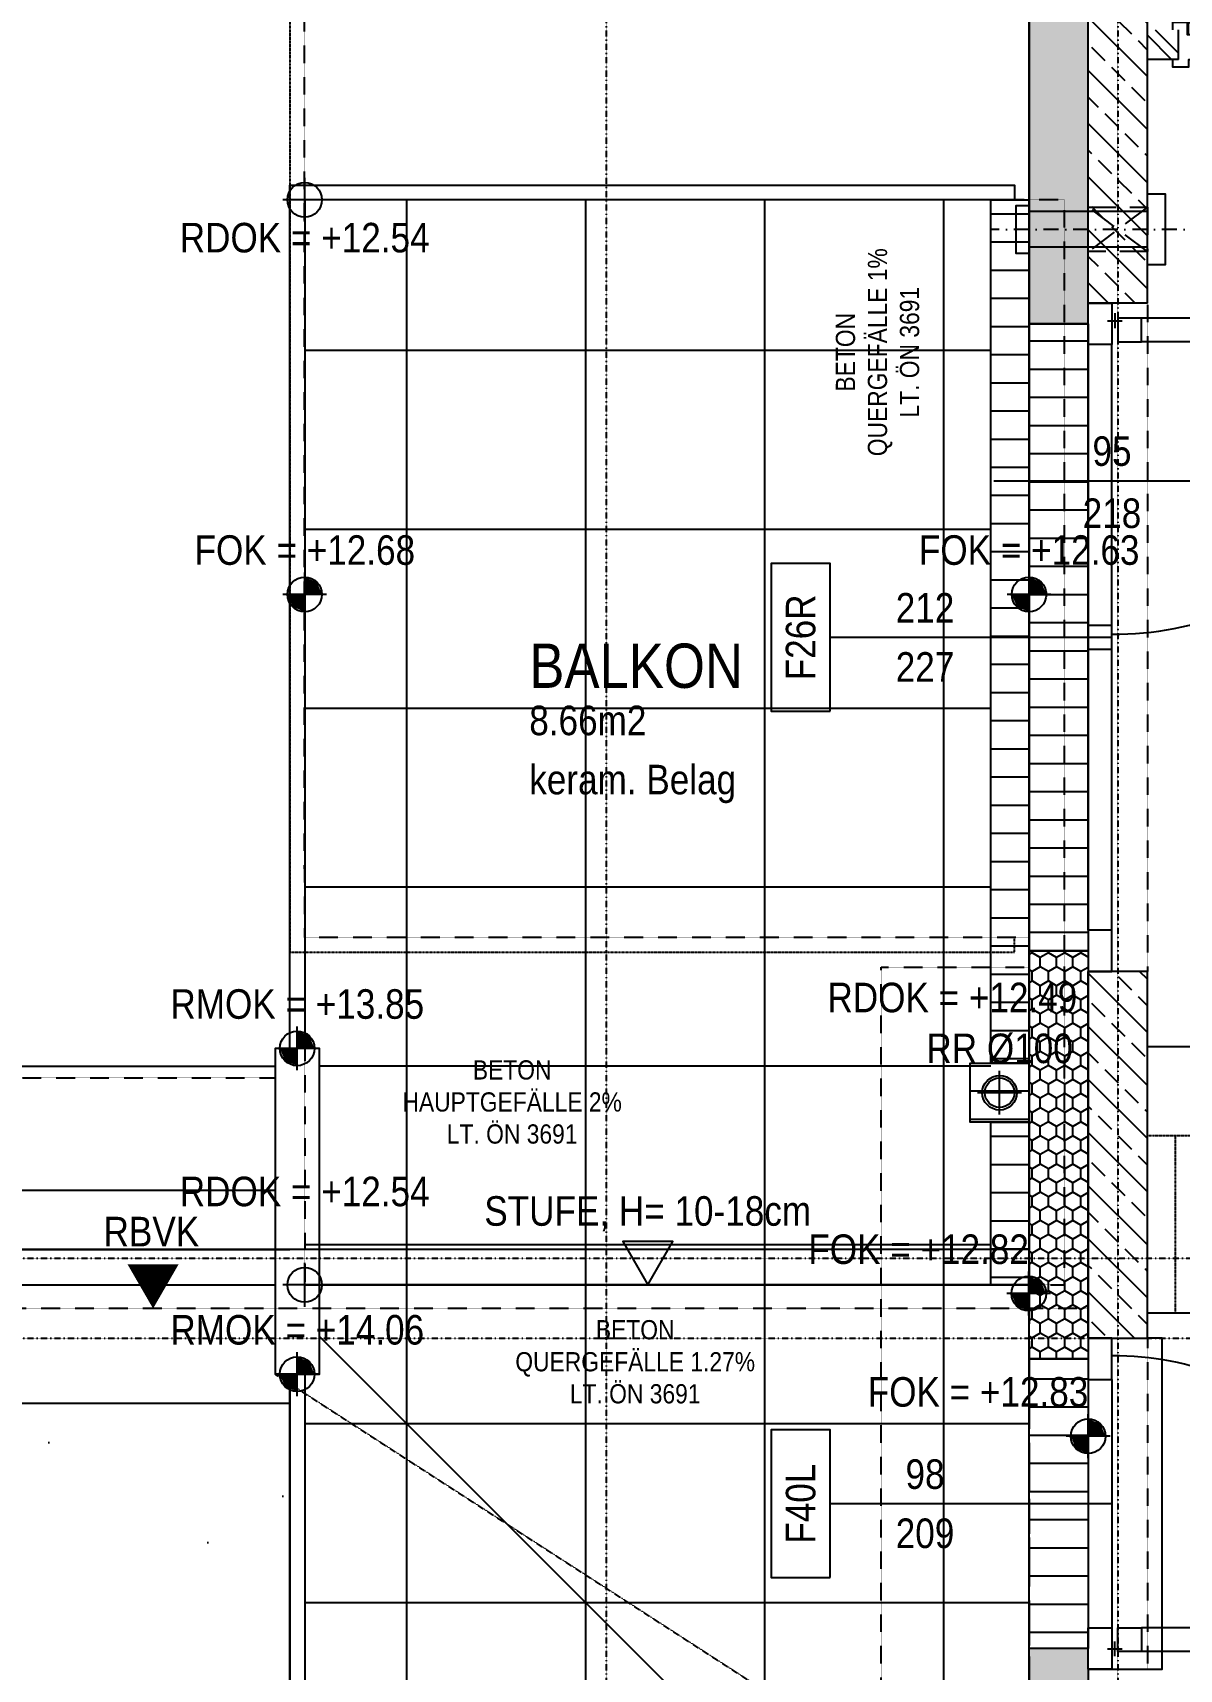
# Model space of a CAD drawing. Header units: millimetres. Extents: x -89828 to -25315, y -35442 to 69272.
# Drawn here: x -45664 to -41787, y 9959 to 15494 of the extents above; entities that cross this region are included whole.
import ezdxf
from ezdxf.enums import TextEntityAlignment as Align

# ---------------------------------------------------------------- set-up
doc = ezdxf.new("R2010")
doc.units = ezdxf.units.MM
for name, pattern in [('HIDDEN2', [0.1875, 0.125, -0.0625]), ('STRICHLINIE', [0.75, 0.5, -0.25]), ('STRICHPUNKT', [1, 0.5, -0.25, 0, -0.25])]:
    doc.linetypes.add(name, pattern=pattern)
for name, color, linetype in [('00-TXT---------M0', 8, 'Continuous'), ('00_HLP---------M0', 6, 'Continuous'), ('01-BFL-G00-L04-M0', 10, 'Continuous'), ('01-HID-G00-L04-ENTWÄSSERUNG', 8, 'HIDDEN2'), ('01-SYM-G00-L04-M0', 8, 'Continuous'), ('01-TXT---------M0', 1, 'Continuous'), ('01-TXT---------PP', 1, 'Continuous'), ('01-TXT-G00-L04-M0', 1, 'Continuous'), ('02-ANS-G00-L04-M0', 8, 'Continuous'), ('02-ANS-G00-L04-Rigol', 8, 'Continuous'), ('02-AXO-G00-L04-M0', 8, 'STRICHPUNKT'), ('02-DIM-G00-L04-ACHSEN', 8, 'Continuous'), ('02-FIL-G00-L04-GRÜN', 72, 'Continuous'), ('02-FIL-G00-L04-LILA', 223, 'Continuous'), ('02-FIL-G00-L04-ORANGE', 40, 'Continuous'), ('02-FIL-G00-L04-PLATTENBELAG', 253, 'Continuous'), ('02-FIL-G00-L04-STB', 8, 'Continuous'), ('02-HID-G00-L04-M0', 8, 'HIDDEN2'), ('02-TWA---------M0', 4, 'Continuous'), ('02-TWA-G00-L04-M0', 4, 'Continuous'), ('02-WDA---------M0', 8, 'Continuous'), ('02-WDA-G00-L04-M0', 8, 'Continuous'), ('02-ZWA---------M0', 2, 'Continuous'), ('02-ZWA-G00-L04-M0', 2, 'Continuous'), ('03-SYM-G00-L04-M0', 8, 'Continuous'), ('04-HLP---------M0', 8, 'HIDDEN2'), ('04-STO---------M0', 1, 'Continuous'), ('04-SYM---------EP', 8, 'Continuous'), ('04-SYM-G00-L04-EP', 8, 'Continuous'), ('04-TXT---------EP', 8, 'Continuous'), ('04-TXT-G00-L04-M0', 8, 'Continuous'), ('04-TXT-G00-L04-POS', 8, 'Continuous'), ('05-STO--------M0', 1, 'Continuous'), ('05-SYM---------M0', 8, 'Continuous'), ('05-SYM--------M0', 8, 'Continuous'), ('05-SYM-G00-L04-M0', 8, 'Continuous'), ('05-TXT---------PP', 8, 'Continuous'), ('05-TXT--------M0', 8, 'Continuous'), ('07-SAN---------M0', 8, 'Continuous'), ('07-SAN-G00-L04-Küche', 8, 'Continuous'), ('07-SAN-G00-L04-M0', 8, 'Continuous')]:
    doc.layers.add(name, color=color, linetype=linetype)
doc.styles.add('ARIAL', font='arial.ttf', dxfattribs={"width": 0.85})
doc.dimstyles.new('pp chromy&schneider', dxfattribs={"dimscale": 0.005, "dimtxt": 25, "dimasz": 10, "dimexe": 0, "dimexo": 0, "dimgap": 5, "dimtad": 1, "dimdec": 1, "dimlfac": 100, "dimrnd": 0.1, "dimzin": 9, "dimdsep": 46, "dimtxsty": 'ARIAL', "dimblk": 'c&s kote', "dimcen": 0, "dimse1": 1, "dimse2": 1, "dimclrd": 8, "dimclrt": 8, "dimadec": 0, "dimazin": 0, "dimtfac": 0.75, "dimtdec": 1, "dimtix": 1, "dimtmove": 2, "dimatfit": 0, "dimldrblk": 'NONE', "dimfxl": 1, "dimtolj": 1, "dimlwd": -1, "dimarcsym": 0})
pattern_1 = [(135, (-114957.16, -39290.58), (-89.80256, -89.80256), []), (135, (-114957.16, -39200.78), (-89.80256, -89.80256), [63.5, -31.75])]
pattern_2 = [(90, (-114957.16, -39290.578), (-27.4963, 47.625), [31.75, -63.5]), (210, (-114957.16, -39290.578), (-27.49631, -47.624994), [31.75, -63.5]), (150, (-114957.16, -39290.578), (-54.99261, 6e-06), [-63.5, 31.75])]

# ---------------------------------------------------------------- blocks, each defined once
blk = doc.blocks.new('04-TXT')
blk.add_line((0, 0), (0.9529, 0))
at = {"layer": '04-TXT---------EP', "color": 8, "style": 'ARIAL', "width": 0.85}
blk.add_attdef('WIDTH', text='', height=0.1, dxfattribs=at).set_placement((0.6322, 0.05), align=Align.CENTER)
blk.add_attdef('HEIGHT', text='', height=0.1, dxfattribs=at).set_placement((0.6322, -0.05), align=Align.TOP_CENTER)
blk = doc.blocks.new('05-TXT')
at = {"layer": '05-TXT--------M0'}
blk.add_line((-0.4, 0), (0.4, 0), dxfattribs=at)
at = {"layer": '05-TXT--------M0', "color": 8, "style": 'ARIAL', "width": 0.85}
blk.add_attdef('BREITE', text='', height=0.1, dxfattribs=at).set_placement((0, 0.05), align=Align.CENTER)
blk.add_attdef('HÖHE', text='', height=0.1, rotation=360, dxfattribs=at).set_placement((0, -0.06), align=Align.TOP_CENTER)
blk = doc.blocks.new('TÜR-80_10er-WAND')
at = {"layer": '00_HLP---------M0'}
for points in [[(-0.3575, 0.027), (-0.3575, 0.083), (-0.2225, 0.083)], [(-0.3375, 0.027), (-0.3375, 0.063), (-0.2225, 0.063)], [(-0.2225, 0.063), (-0.2225, 0.083)], [(0.4, 0.017), (-0.4, 0.017)], [(-0.375, 0.017), (-0.375, 0.027), (-0.32, 0.027), (-0.32, 0.017)], [(-0.375, -0.025), (-0.375, -0.035), (-0.32, -0.035), (-0.32, -0.025)], [(-0.3575, -0.035), (-0.3575, -0.091), (-0.2225, -0.091)], [(-0.3375, -0.035), (-0.3375, -0.071), (-0.2225, -0.071)], [(-0.2225, -0.071), (-0.2225, -0.091)]]:
    blk.add_lwpolyline(points, dxfattribs=at)
blk.add_lwpolyline([(0.4115, -0.025), (-0.4115, -0.025), (-0.4115, -0.025), (-0.4115, 0.017), (0.4115, 0.017)], close=True, dxfattribs=at)
at = {"layer": '02-ZWA---------M0'}
for points in [[(-0.445, 0.1), (-0.445, 0)], [(0.445, 0.1), (0.445, 0)]]:
    blk.add_lwpolyline(points, dxfattribs=at)
at = {"layer": '05-STO--------M0'}
for points in [[(-0.465, 0.1), (-0.465, 0.125), (-0.41, 0.125), (-0.41, 0.1), (-0.4, 0.1), (-0.4, 0.017), (-0.415, 0.017), (-0.415, -0.025), (-0.465, -0.025), (-0.465, 0)], [(0.465, 0.1), (0.465, 0.125), (0.41, 0.125), (0.41, 0.1), (0.4, 0.1), (0.4, 0.017), (0.415, 0.017), (0.415, -0.025), (0.465, -0.025), (0.465, 0)]]:
    blk.add_lwpolyline(points, dxfattribs=at)
at = {"layer": '05-SYM---------M0'}
for points in [[(0.352, -0.8085), (0.296, -0.8085), (0.296, -0.6735)], [(0.316, -0.6735), (0.296, -0.6735)], [(0.352, -0.7885), (0.316, -0.7885), (0.316, -0.6735)], [(0.414, -0.8085), (0.47, -0.8085), (0.47, -0.6735)], [(0.414, -0.7885), (0.45, -0.7885), (0.45, -0.6735)], [(0.45, -0.6735), (0.47, -0.6735)], [(0.362, -0.826), (0.352, -0.826), (0.352, -0.771), (0.362, -0.771)], [(0.404, -0.826), (0.414, -0.826), (0.414, -0.771), (0.404, -0.771)]]:
    blk.add_lwpolyline(points, dxfattribs=at)
at = {"layer": '05-SYM--------M0'}
blk.add_lwpolyline([(0.404, -0.0395), (0.404, -0.8625), (0.404, -0.8625), (0.362, -0.8625), (0.362, -0.0395)], close=True, dxfattribs=at)
for points in [[(0.41, -0.036), (0.42, -0.036)], [(0.415, -0.031), (0.415, -0.041)]]:
    blk.add_lwpolyline(points, dxfattribs=at)
blk.add_circle((0.415, -0.036), 0.01, dxfattribs=at)
blk.add_arc((0.415, -0.036), 0.8282, 176.3309, 266.3309, dxfattribs=at)
blk = doc.blocks.new('FENSTER_120')
at = {"layer": '02-WDA---------M0'}
for points in [[(-0.06, 0), (-0.06, -0.2)], [(-1.04, 0), (-1.04, -0.2)]]:
    blk.add_lwpolyline(points, dxfattribs=at)
at = {"layer": '04-HLP---------M0', "linetype": 'Continuous'}
for points in [[(-0.13, 1.001), (-0.13, 1.081), (-0.05, 1.081), (-0.05, 1.001)], [(-0.13, 0.1), (-0.13, 0.18), (-0.05, 0.18), (-0.05, 0.1)]]:
    blk.add_lwpolyline(points, close=True, dxfattribs=at)
for points in [[(-0.13, 1.001), (-0.13, 0.18)], [(-0.05, 1.001), (-0.05, 0.18)]]:
    blk.add_lwpolyline(points, dxfattribs=at)
at = {"layer": '04-HLP---------M0'}
for points in [[(-0.059, 0.065), (-0.059, 0.115)], [(-0.034, 0.09), (-0.084, 0.09)]]:
    blk.add_lwpolyline(points, dxfattribs=at)
at = {"layer": '04-HLP---------M0', "linetype": 'Continuous'}
blk.add_arc((-0.059, 0.09), 0.991, 89.5354, 180.5162, dxfattribs=at)
at = {"layer": '04-STO---------M0'}
for points in [[(-1.11, 0), (-0.97, 0), (-0.97, 0.08), (-1.11, 0.08)], [(0.01, 0), (-0.13, 0), (-0.13, 0.08), (0.01, 0.08)]]:
    blk.add_lwpolyline(points, close=True, dxfattribs=at)
at = {"layer": '04-SYM---------EP'}
for p, q in [((-0.97, 0.08), (-0.13, 0.08)), ((-0.97, 0), (-0.13, 0))]:
    blk.add_line(p, q, dxfattribs=at)
blk = doc.blocks.new('03-rar')
blk.add_circle((0, 0), 0.05)
at = {"layer": '01-TXT---------M0', "color": 8, "style": 'ARIAL', "width": 0.85}
blk.add_attdef('RR', text='', height=0.1, dxfattribs=at).set_placement((0, 0.1), align=Align.CENTER)
blk = doc.blocks.new('01-HK1')
for p, q in [((-0.0005, -0.0742), (-0.0005, 0.0742)), ((0.0737, 0), (-0.0747, 0))]:
    blk.add_line(p, q)
blk.add_circle((-0.0005, 0), 0.0586)
for points in [[(-0.0005, 0.0586), (0.0409, 0.0414), (-0.0005, 0)], [(-0.0005, 0), (0.0581, 0), (0.0409, 0.0414)], [(-0.0591, 0), (-0.0419, -0.0414), (-0.0005, 0)], [(-0.0419, -0.0414), (-0.0005, -0.0586), (-0.0005, 0)]]:
    blk.add_solid(points)
at = {"layer": '01-TXT---------M0', "color": 8, "style": 'ARIAL', "width": 0.85}
blk.add_attdef('HEIGHT', text='', height=0.1, dxfattribs=at).set_placement((0, 0.2), align=Align.TOP_CENTER)
blk = doc.blocks.new('FENSTER_214')
at = {"layer": '02-WDA---------M0'}
for points in [[(-2.19, 0), (-2.19, 0.2)], [(-0.07, 0), (-0.07, 0.1999)]]:
    blk.add_lwpolyline(points, dxfattribs=at)
at = {"layer": '04-HLP---------M0', "linetype": 'Continuous'}
for points in [[(-0.13, -0.1), (-0.13, -0.18), (-0.05, -0.18), (-0.05, -0.1)], [(-0.13, -1.07), (-0.13, -1.15), (-0.05, -1.15), (-0.05, -1.07)]]:
    blk.add_lwpolyline(points, close=True, dxfattribs=at)
at = {"layer": '04-HLP---------M0'}
for points in [[(-0.034, -0.09), (-0.084, -0.09)], [(-0.059, -0.065), (-0.059, -0.115)]]:
    blk.add_lwpolyline(points, dxfattribs=at)
at = {"layer": '04-HLP---------M0', "linetype": 'Continuous'}
for points in [[(-0.13, -1.07), (-0.13, -0.18)], [(-0.05, -1.07), (-0.05, -0.18)]]:
    blk.add_lwpolyline(points, dxfattribs=at)
blk.add_arc((-0.059, -0.09), 1.06, 179.4838, 270.4646, dxfattribs=at)
at = {"layer": '04-STO---------M0'}
for points in [[(-1.09, 0), (-1.17, 0), (-1.17, -0.08), (-1.09, -0.08)], [(-0.14, 0), (0, 0), (0, -0.08), (-0.14, -0.08)], [(-2.12, 0), (-2.26, 0), (-2.26, -0.08), (-2.12, -0.08)]]:
    blk.add_lwpolyline(points, close=True, dxfattribs=at)
at = {"layer": '04-SYM---------EP'}
for p, q in [((-2.12, 0), (-0.14, 0)), ((-2.12, -0.08), (-0.14, -0.08))]:
    blk.add_line(p, q, dxfattribs=at)
blk = doc.blocks.new('WANDLÜFER')
at = {"layer": '02-TWA---------M0', "linetype": 'HIDDEN2', "ltscale": 0.75}
for points in [[(0.075, 0), (0.075, -0.2), (-0.075, -0.2), (-0.075, 0), (0.075, 0)], [(-0.075, 0), (0.075, -0.2)], [(0.075, 0), (-0.075, -0.2)]]:
    blk.add_lwpolyline(points, dxfattribs=at)
at = {"layer": '07-SAN---------M0', "linetype": 'STRICHPUNKT', "ltscale": 0.1}
blk.add_lwpolyline([(0, 1), (0, -0.53)], dxfattribs=at)
at = {"layer": '07-SAN---------M0'}
for points in [[(0, 0), (-0.12, 0), (-0.12, 0.06), (0.12, 0.06), (0.12, 0)], [(0.08, -0.4), (-0.08, -0.4), (-0.08, -0.445), (0.08, -0.445)]]:
    blk.add_lwpolyline(points, close=True, dxfattribs=at)
for points in [[(-0.06, 0), (-0.06, -0.4)], [(0.06, 0), (0.06, -0.4)]]:
    blk.add_lwpolyline(points, dxfattribs=at)
blk = doc.blocks.new('c&s kote')
at = {"color": 8}
for p, q in [((0, -2), (0, 2)), ((0, 2), (0, -2)), ((-2, 0), (2, 0)), ((2, 0), (-2, 0))]:
    blk.add_line(p, q, dxfattribs=at)
blk.add_circle((0, 0), 0.5, dxfattribs=at)
blk = doc.blocks.new('*D357')
at = {"layer": '02-DIM-G00-L04-ACHSEN', "color": 8, "transparency": 16777216}
blk.add_arc((-28844.5, 20569.4), 378.3, 0.0076, 89.9924, dxfattribs=at)
at = {"layer": 'Defpoints', "color": 0, "transparency": 16777216}
for p in [(-28844.5, 23033.1), (-28517, 20758.5), (-60133.8, 20569.4), (-26444.5, 20569.4), (-28844.5, -11894.3)]:
    blk.add_point(p, dxfattribs=at)
at = {"layer": '02-DIM-G00-L04-ACHSEN', "color": 8, "transparency": 16777216, "xscale": 0.05, "yscale": 0.05, "zscale": 0.05}
for p, rotation in [((-28844.5, 20947.7), 179.9962131424511), ((-28466.3, 20569.4), 270.0037868588788)]:
    blk.add_blockref('c&s kote', p, dxfattribs=dict(at, rotation=rotation))
at = {"layer": '02-DIM-G00-L04-ACHSEN', "color": 8, "transparency": 16777216, "insert": (-28577, 20836.9), "char_height": 0.125, "attachment_point": 5, "rotation": 315, "style": 'ARIAL'}
blk.add_mtext('\\A1;90.00°', dxfattribs=at)
blk = doc.blocks.new('_None')
blk = doc.blocks.new('*D394')
at = {"layer": '02-DIM-G00-L04-ACHSEN', "color": 8, "transparency": 16777216}
blk.add_arc((-57014.5, -8823.9), 946.5, 179.3155, 269.997, dxfattribs=at)
at = {"layer": 'Defpoints', "color": 0, "transparency": 16777216}
for p in [(-57014.5, 23033.1), (-60057.2, -8787.4), (-26444.5, -9190.8), (-57838, -9290.6), (-57014.5, -11894.3)]:
    blk.add_point(p, dxfattribs=at)
at = {"layer": '02-DIM-G00-L04-ACHSEN', "color": 8, "transparency": 16777216, "xscale": 0.05, "yscale": 0.05, "zscale": 0.05}
for p, rotation in [((-57961, -8812.6), 89.31399696882043), ((-57014.5, -9770.4), 359.9984866771429)]:
    blk.add_blockref('c&s kote', p, dxfattribs=dict(at, rotation=rotation))
at = {"layer": '02-DIM-G00-L04-ACHSEN', "color": 8, "transparency": 16777216, "insert": (-57687.8, -9489.1), "char_height": 0.125, "attachment_point": 5, "rotation": 314.6562, "style": 'ARIAL'}
blk.add_mtext('\\A1;90.69°', dxfattribs=at)
blk = doc.blocks.new('*D395')
at = {"layer": '02-DIM-G00-L04-ACHSEN', "color": 8, "transparency": 16777216}
blk.add_arc((-28844.5, -9162), 916.3, 270.0031, 359.3094, dxfattribs=at)
at = {"layer": 'Defpoints', "color": 0, "transparency": 16777216}
for p in [(-28844.5, 23033.1), (-60057.2, -8787.4), (-26444.5, -9190.8), (-28389.6, -9957.3), (-28844.5, -11894.3)]:
    blk.add_point(p, dxfattribs=at)
at = {"layer": '02-DIM-G00-L04-ACHSEN', "color": 8, "transparency": 16777216, "xscale": 0.05, "yscale": 0.05, "zscale": 0.05}
for p, rotation in [((-27928.3, -9173), 89.31092035926187), ((-28844.5, -10078.2), 180.001563286988)]:
    blk.add_blockref('c&s kote', p, dxfattribs=dict(at, rotation=rotation))
at = {"layer": '02-DIM-G00-L04-ACHSEN', "color": 8, "transparency": 16777216, "insert": (-28200.6, -9813.7), "char_height": 0.125, "attachment_point": 5, "rotation": 44.6562, "style": 'ARIAL'}
blk.add_mtext('\\A1;89.31°', dxfattribs=at)
blk = doc.blocks.new('türachse&qualität')
at = {"layer": '05-SYM---------M0'}
blk.add_line((-0.4, 0), (-0.4, 0), dxfattribs=at)
at = {"layer": '05-TXT---------PP'}
blk.add_lwpolyline([(-0.5, -0.25), (-0.5, 0.25), (-0.7, 0.25), (-0.7, -0.25)], close=True, dxfattribs=at)
at = {"layer": '05-TXT---------PP', "color": 8, "style": 'ARIAL', "text_generation_flag": 6, "width": 0.85}
blk.add_attdef('POS.NR.', text='', height=0.1, rotation=270, dxfattribs=at).set_placement((-0.6529, -0.0112), align=Align.TOP_CENTER)
blk = doc.blocks.new('01-HK2')
for p, q in [((0, -0.098), (0, 0.098)), ((0.098, 0), (-0.098, 0))]:
    blk.add_line(p, q)
blk.add_circle((0, 0), 0.0773)
at = {"layer": '01-TXT---------M0', "color": 8, "style": 'ARIAL', "width": 0.85}
blk.add_attdef('HEIGHT', text='', height=0.1, rotation=360, dxfattribs=at).set_placement((0, 0.132), align=Align.BOTTOM_CENTER)
blk = doc.blocks.new('01-SQM')
at = {"layer": '01-TXT---------M0', "color": 1, "style": 'ARIAL', "width": 0.85}
blk.add_attdef('ROOM', (0, 0), '', height=0.15, dxfattribs=at)
blk.add_attdef('AREA', text='', height=0.1, dxfattribs=at).set_placement((0, -0.06), align=Align.TOP_LEFT)
at = {"layer": '01-TXT---------PP', "color": 1, "style": 'ARIAL', "width": 0.85}
blk.add_attdef('NR', text='', height=0.15, dxfattribs=at).set_placement((-0.1173, 0), align=Align.RIGHT)
blk.add_attdef('FLOOR', text='', height=0.1, dxfattribs=at).set_placement((0, -0.26), align=Align.TOP_LEFT)
blk = doc.blocks.new('01-hk4')
blk.add_lwpolyline([(0, 0, 0, 0.270625, 0), (0, 0.234375, 0.270625, 0.270625, 0)], format="xyseb")
at = {"layer": '00-TXT---------M0', "color": 8, "style": 'ARIAL', "width": 0.85}
blk.add_attdef('HEIGHT', text='', height=0.1, dxfattribs=at).set_placement((0, 0.35), align=Align.CENTER)
blk = doc.blocks.new('01-HK3')
blk.add_lwpolyline([(0, 0), (0.0423, 0.0732), (-0.0423, 0.0732)], close=True)
at = {"color": 0, "style": 'ARIAL', "width": 0.85}
blk.add_attdef('HEIGHT', text='', height=0.05, dxfattribs=at).set_placement((0, 0.35), align=Align.TOP_CENTER)

msp = doc.modelspace()

# ---------------------------------------------------------------- hatches: boundary and pattern name
at = {"layer": '02-ANS-G00-L04-Rigol', "true_color": 0x636466}
h = msp.add_hatch(dxfattribs=at)
h.set_pattern_fill('ANSI31', color=251, scale=30, angle=422.338992, style=0)
h.set_pattern_definition([(180, (27666.97, 42409.55), (-1e-08, -95.25), [])])
h.paths.add_polyline_path([(-42294.5294, 12009.4223), (-42424.5294, 12009.4223), (-42424.5294, 14929.4223), (-42294.5294, 14929.4223)])
h = msp.add_hatch(dxfattribs=at)
h.set_pattern_fill('ANSI31', color=251, scale=30, angle=422.3389919, style=0)
h.set_pattern_definition([(180, (27797.01, 43027.04), (-2e-08, -95.25), [])])
h.paths.add_polyline_path([(-42094.5294, 12389.4223), (-42294.5294, 12389.4223), (-42294.5294, 14509.4223), (-42094.5294, 14509.4223)])
h = msp.add_hatch(dxfattribs=at)
h.set_pattern_fill('ANSI31', color=251, scale=30, angle=422.0465413, style=0)
h.set_pattern_definition([(2e-12, (-114957.29, -26660.58), (-4e-12, 95.25), [])])
h.paths.add_polyline_path([(-42294.5294, 11809.4223), (-42494.5294, 11809.4223), (-42494.5294, 12009.4223), (-42294.5294, 12009.4223)])
h = msp.add_hatch(dxfattribs=at)
h.set_pattern_fill('ANSI31', color=251, scale=30, angle=422.338992, style=0)
h.set_pattern_definition([(180, (27666.97, 39289.55), (-1e-08, -95.25), [])])
h.paths.add_polyline_path([(-42294.5294, 11259.4223), (-42424.5294, 11259.4223), (-42424.5294, 11809.4223), (-42294.5294, 11809.4223)])
h = msp.add_hatch(dxfattribs=at)
h.set_pattern_fill('ANSI31', color=251, scale=30, angle=422.3389919, style=0)
h.set_pattern_definition([(180, (27797.01, 39517.04), (-2e-08, -95.25), [])])
h.paths.add_polyline_path([(-42094.5294, 10029.4223), (-42294.5294, 10029.4223), (-42294.5294, 11009.4223), (-42094.5294, 11009.4223)])
at = {"layer": '02-FIL-G00-L04-GRÜN', "true_color": 0x636466}
h = msp.add_hatch(dxfattribs=at)
h.set_pattern_fill('AR-CONC,_O', color=251, scale=10, angle=107.338992)
h.set_pattern_definition([(50.2925, (-114957.2, -39290.6), (1822.637, -150.09), [190.5, -2095.5]), (355.2925, (-114957.2, -39290.6), (-362.176, 1908.743), [152.4, -1676.4]), (100.7435, (-114805.3, -39303), (1460.468, 1758.644), [161.9, -1780.9]), (46.4767, (-114959.8, -38782.6), (2712.9, -406.58), [285.75, -3143.25]), (96.928, (-114733.7, -38816.5), (2361.38, 2486.34), [242.85, -2671.35]), (351.4765, (-114959.8, -38782.6), (2361.39, 2486.34), [228.6, -2514.6]), (21.2925, (-114705.1, -38908.3), (1521.35, -1014.903), [190.5, -2095.5]), (326.2925, (-114705.1, -38908.3), (608.61, 1845.01), [152.4, -1676.4]), (71.7439, (-114578.3, -38992.9), (2129.956, 830.11), [161.9, -1780.9]), (37.79245, (-114957.16, -39290.6), (26.57, 845.697), [0, -1656.08, 0, -1701.8, 0, -1682.75]), (7.7925, (-114957.2, -39290.6), (663.0745, 1005.203), [0, -970.28, 0, -1617.98, 0, -641.35]), (327.79245, (-115523.6, -39293.5), (1356.1807, -50.366), [0, -635, 0, -1981.2, 0, -2628.9]), (317.7925, (-115777.6, -39294.8), (1479.975, 261.822), [0, -825.5, 0, -1315.72, 0, -1866.9])])
h.paths.add_polyline_path([(-47134.5273, 12359.4243), (-50634.5314, 12359.4243), (-50634.5314, 10859.4243), (-56354.5314, 10859.4243), (-56354.5314, -100.5798), (-52969.5314, -100.5798), (-52969.5314, -1600.5798), (-49664.5273, -1600.5798), (-49664.5273, -100.5798), (-44794.5294, -100.5798), (-44794.5294, 3679.4223), (-44794.5294, 10859.4243), (-47134.5273, 10859.4243)])
h.paths.add_polyline_path([(-52084.5294, 6169.4223), (-52084.5294, 5504.4223), (-53154.5294, 5504.4223), (-53154.5294, 6169.4223)], flags=16)
h.paths.add_polyline_path([(-52314.5308, 5786.3608, -1), (-52534.528, 5787.4837, -1)], flags=0)
h.paths.add_polyline_path([(-52344.5304, 5786.5139, -1), (-52504.5284, 5787.3306, -1)], flags=0)
h.paths.add_polyline_path([(-52774.53, 5786.667, -1), (-52874.5287, 5787.1775, -1)], flags=0)
at = {"layer": '02-FIL-G00-L04-LILA', "true_color": 0x636466}
h = msp.add_hatch(dxfattribs=at)
h.set_pattern_fill('HONEY', color=251, scale=10, angle=197.0465413, style=0)
h.set_pattern_definition([(180, (42.84, 5709.422), (-47.625, -27.4963), [31.75, -63.5]), (300, (42.84, 5709.422), (47.624994, -27.49631), [31.75, -63.5]), (240, (42.84, 5709.422), (-6e-06, -54.99261), [-63.5, 31.75])])
h.paths.add_polyline_path([(-42294.5294, 18069.4223), (-42294.5294, 14509.4223), (-42094.5294, 14509.4223), (-42094.5294, 14579.4223), (-42094.5294, 17999.4223), (-42094.5294, 18069.4223)])
h = msp.add_hatch(dxfattribs=at)
h.set_pattern_fill('HONEY', color=251, scale=10, angle=197.0465413, style=0)
h.set_pattern_definition(pattern_2)
h.paths.add_polyline_path([(-42094.5294, 11009.4223), (-42294.5294, 11009.4223), (-42294.5294, 12389.4223), (-42094.5294, 12389.4223)])
h = msp.add_hatch(dxfattribs=at)
h.set_pattern_fill('HONEY', color=251, scale=10, angle=197.0465413, style=0)
h.set_pattern_definition(pattern_2)
h.paths.add_polyline_path([(-42094.5294, 9029.4223), (-42094.5294, 9059.4223), (-42094.5294, 9959.4223), (-42094.5294, 9959.4223), (-42094.5294, 10029.4223), (-42105.0338, 10029.4223), (-42294.5294, 10029.4223), (-42294.5294, 7129.4223), (-42294.5294, 6929.4223), (-42124.5294, 6929.4223), (-42094.5294, 6929.4223)])
h.paths.add_polyline_path([(-42294.5294, 7129.4223), (-43794.5294, 7129.4223), (-43794.5294, 6519.4223), (-43594.5294, 6519.4223), (-43594.5294, 6589.4223), (-43594.5294, 6929.4223), (-42294.5294, 6929.4223)])
at = {"layer": '02-FIL-G00-L04-ORANGE', "true_color": 0x636466}
h = msp.add_hatch(dxfattribs=at)
h.set_pattern_fill('ANSI32', color=251, scale=10, angle=197.0465413, style=0)
h.set_pattern_definition([(135, (-114952.16, -39290.58), (-67.35192, -67.35192), []), (135, (-114952.16, -39245.68), (-67.35192, -67.35192), [])])
h.paths.add_polyline_path([(-41894.5294, 15504.4223), (-41894.5294, 15404.4223), (-41789.5294, 15404.4223), (-41789.5294, 15504.4223)])
at = {"layer": '02-FIL-G00-L04-STB', "true_color": 0x636466}
h = msp.add_hatch(dxfattribs=at)
h.set_pattern_fill('ANSI33', color=251, scale=20, angle=197.0465413, style=0)
h.set_pattern_definition(pattern_1)
h.paths.add_polyline_path([(-41894.5294, 17999.4223), (-42094.5294, 17999.4223), (-42094.5294, 14579.4223), (-42014.5294, 14579.4223), (-41894.5294, 14579.4223)])
h = msp.add_hatch(dxfattribs=at)
h.set_pattern_fill('ANSI33', color=251, scale=20, angle=197.0465413, style=0)
h.set_pattern_definition(pattern_1)
h.paths.add_polyline_path([(-41894.5294, 12319.4223), (-42018.5294, 12319.4223), (-42018.5294, 12319.4222), (-42094.5294, 12319.4222), (-42094.5294, 11079.4223), (-42018.5294, 11079.4223), (-42018.5294, 11079.4223), (-41894.5294, 11079.4223)])

# ---------------------------------------------------------------- linework, layer by layer
at = {"layer": '01-BFL-G00-L04-M0', "color": 251, "linetype": 'STRICHLINIE', "true_color": 0x636466}
msp.add_lwpolyline([(-42294.5294, 11379.3637), (-72434.0658, 11379.4223), (-72408.4686, 20732.4746), (-72381.8572, 25963.6229), (-42240.2186, 26038.4847), (-42294.5322, 20812.6636), (-42294.5294, 11379.3637)], close=True, dxfattribs=at)
at = {"layer": '01-BFL-G00-L04-M0', "color": 251, "linetype": 'STRICHLINIE', "ltscale": 0.5, "true_color": 0x636466}
msp.add_lwpolyline([(-42294.5294, 11379.4223), (-42294.5294, -620.5777)], dxfattribs=at)
at = {"layer": '01-HID-G00-L04-ENTWÄSSERUNG', "color": 251, "true_color": 0x636466}
for points in [[(-42604.5515, 14529.4431, 0, 0, 0), (-42604.5515, 14279.4431, 50, 0, 0), (-42604.5515, 14129.4431, 0, 0, 0)], [(-44177.3152, 11675.2447, 0, 0, 0), (-43927.3152, 11675.2447, 50, 0, 0), (-43777.3152, 11675.2447, 0, 0, 0)], [(-43428.8594, 10796.5749, 0, 0, 0), (-43678.8594, 10796.5749, 50, 0, 0), (-43828.8594, 10796.5749, 0, 0, 0)]]:
    msp.add_lwpolyline(points, format="xyseb", dxfattribs=at)
msp.add_lwpolyline([(-44844.5294, 10957.58), (-42094.5294, 9179.4223)], dxfattribs=at)
at = {"layer": '02-ANS-G00-L04-M0', "color": 251, "true_color": 0x636466}
msp.add_line((-46614.5294, 11379.4223), (-44794.5294, 11379.4223), dxfattribs=at)
for points in [[(-44794.5294, 12059.4223), (-44794.5294, 14979.4223), (-42344.5294, 14979.4223), (-42344.5294, 14929.4223), (-44744.5294, 14929.4223), (-44744.5294, 12059.4223)], [(-57301.4023, 11999.4223), (-51774.5294, 11999.4223), (-51774.5294, 13499.4223), (-45994.5294, 13499.4223), (-45994.5294, 11999.4223), (-44844.5294, 11999.4223)], [(-57301.4023, 11579.4223), (-51354.5294, 11579.4223), (-51354.5294, 13079.4223), (-46414.5294, 13079.4223), (-46414.5294, 11579.4223), (-44844.5294, 11579.4223)], [(-56754.5314, 4314.4223), (-56754.5314, 11259.4243), (-51034.5314, 11259.4243), (-51034.5314, 12759.4243), (-46734.5273, 12759.4243), (-46734.5273, 11259.4243), (-44844.5294, 11259.4243)], [(-44794.5294, -100.5798), (-49664.5273, -100.5798), (-49664.5273, -1600.5798), (-52969.5314, -1600.5798), (-52969.5314, -100.5798), (-56354.5314, -100.5798), (-56354.5314, 10859.4243), (-50634.5314, 10859.4243), (-50634.5314, 12359.4243), (-47134.5273, 12359.4243), (-47134.5273, 10859.4243), (-44794.5294, 10859.4243)], [(-44694.5294, 11259.4223), (-42294.5294, 11259.4223)], [(-42294.5294, 11259.4223), (-44694.5294, 11259.4223)], [(-41894.5294, 9959.4223), (-41844.5294, 9959.4223), (-41844.5294, 11079.4223), (-41894.5294, 11079.4223)], [(-44794.5294, 10957.58), (-44794.5294, -198.7355)], [(-44744.5294, 10957.58), (-44744.5294, 6979.4223), (-44744.5294, 6979.4223), (-44794.5294, 6979.4223), (-44794.5294, 6979.4223), (-44794.5294, 10957.58)]]:
    msp.add_lwpolyline(points, dxfattribs=at)
msp.add_lwpolyline([(-44694.5294, 11429.4223), (-44694.5294, 12059.4223), (-44844.5294, 12059.4223), (-44844.5294, 10957.58), (-44694.5294, 10957.58)], close=True, dxfattribs=at)
at = {"layer": '02-ANS-G00-L04-Rigol', "color": 251, "true_color": 0x636466}
for points in [[(-42294.5294, 12009.4223), (-42424.5294, 12009.4223), (-42424.5294, 14929.4223), (-42294.5294, 14929.4223)], [(-42094.5294, 12389.4223), (-42294.5294, 12389.4223), (-42294.5294, 14509.4223), (-42094.5294, 14509.4223)], [(-42294.5294, 11809.4223), (-42494.5294, 11809.4223), (-42494.5294, 12009.4223), (-42294.5294, 12009.4223)], [(-42294.5294, 11259.4223), (-42424.5294, 11259.4223), (-42424.5294, 11809.4223), (-42294.5294, 11809.4223)], [(-42094.5294, 10029.4223), (-42294.5294, 10029.4223), (-42294.5294, 11009.4223), (-42094.5294, 11009.4223)]]:
    msp.add_lwpolyline(points, close=True, dxfattribs=at)
at = {"layer": '02-AXO-G00-L04-M0', "color": 251, "true_color": 0x636466}
for points in [[(-43724.5294, 23033.1204), (-43724.5294, -11894.3214)], [(-41994.5294, 23033.1204), (-41994.5294, -11894.3214)], [(-60057.1609, 11349.4223), (-26444.5294, 11349.4223)], [(-60057.1609, 11079.4223), (-26444.5294, 11079.4223)]]:
    msp.add_lwpolyline(points, dxfattribs=at)
at = {"layer": '02-FIL-G00-L04-LILA', "color": 251, "true_color": 0x636466}
msp.add_lwpolyline([(-42094.5294, 11009.4223), (-42294.5294, 11009.4223), (-42294.5294, 12389.4223), (-42094.5294, 12389.4223)], close=True, dxfattribs=at)
at = {"layer": '02-FIL-G00-L04-PLATTENBELAG', "color": 251, "true_color": 0x636466}
for p, q in [((-42424.5294, 14419.4223), (-44744.5294, 14419.4223)), ((-42424.5294, 13814.4223), (-44744.5294, 13814.4223)), ((-42424.5294, 13209.4223), (-44744.5294, 13209.4223)), ((-42424.5294, 12604.4223), (-44744.5294, 12604.4223)), ((-42424.5294, 11999.4223), (-44694.5294, 11999.4223)), ((-42424.5294, 11394.4223), (-44744.5294, 11394.4223)), ((-42294.5294, 10789.4223), (-44744.5294, 10789.4223)), ((-42294.5294, 10184.4223), (-44744.5294, 10184.4223))]:
    msp.add_line(p, q, dxfattribs=at)
for points in [[(-44399.6198, 14929.4223), (-44399.5296, -4170.5777)], [(-43794.6198, 14929.4251), (-43794.5829, 7129.4223)], [(-43189.6198, 14929.428), (-43189.5829, 7129.4251)], [(-42584.6198, 14929.4308), (-42584.5829, 7129.428)], [(-44694.5294, 11084.35), (-42294.5294, 8684.3614)]]:
    msp.add_lwpolyline(points, dxfattribs=at)
at = {"layer": '02-HID-G00-L04-M0', "color": 251, "true_color": 0x636466}
for points in [[(-42294.5294, 11994.4223), (-42294.5294, 17094.4223)], [(-42294.5093, 12434.4223), (-44744.5294, 12434.4223), (-44744.5495, 16694.4223), (-42294.5294, 16694.3956)], [(-41894.5294, 14579.4223), (-41894.5294, 12319.4223)], [(-42294.5294, 12389.4223), (-42294.5294, 14509.4223)], [(-57301.4023, 11959.4223), (-51734.5294, 11959.4223), (-51734.5294, 13459.4223), (-46034.5294, 13459.4223), (-46034.5294, 11959.4223), (-44844.5294, 11959.4223)], [(-42094.5294, 11179.4223), (-46814.5294, 11179.4223), (-46814.5294, 12679.4223), (-50954.5294, 12679.4223), (-50954.5294, 11179.4223), (-57114.5294, 11179.4223), (-57114.5294, -420.5777), (-53289.5294, -420.5777), (-53289.5294, -1920.5777), (-49344.5294, -1920.5777), (-49344.5294, -420.5777), (-42094.5294, -420.5777)], [(-42794.5294, 7129.4223), (-42794.5294, 12334.4233), (-42294.5294, 12334.4233)], [(-41894.5294, 11079.4223), (-41894.5294, 9959.4223)], [(-42294.5294, 10999.4223), (-42294.5294, 10039.4223)]]:
    msp.add_lwpolyline(points, dxfattribs=at)
at = {"layer": '02-HID-G00-L04-M0', "color": 251, "ltscale": 0.5, "true_color": 0x636466}
msp.add_lwpolyline([(-42344.5495, 16694.4223), (-42344.5495, 16744.4223), (-44794.5495, 16744.4223), (-44794.5294, 12384.4223), (-42344.5294, 12384.4223), (-42344.5294, 12434.4223)], dxfattribs=at)
at = {"layer": '02-HID-G00-L04-M0', "color": 251, "true_color": 0x636466}
msp.add_lwpolyline([(-44744.5294, 14929.4223), (-44744.5294, 11259.4223), (-44744.5294, 11259.4223), (-42174.5294, 11259.4223), (-42174.5294, 11259.4223), (-42174.5294, 14929.4223)], close=True, dxfattribs=at)
at = {"layer": '02-TWA-G00-L04-M0', "color": 251, "true_color": 0x636466}
for points in [[(-42094.5294, 14579.4223), (-42094.5294, 17999.4223)], [(-41894.5294, 14579.4223), (-41894.5294, 17999.4223)], [(-41894.5294, 14579.4223), (-42094.5294, 14579.4223)], [(-42094.5294, 11079.4223), (-42094.5294, 12319.4223)], [(-41894.5294, 12319.4223), (-42094.5294, 12319.4223)], [(-41894.5294, 11079.4223), (-41894.5294, 12319.4223)], [(-42094.5294, 11079.4223), (-41894.5294, 11079.4223)], [(-42094.5294, 9959.4223), (-41894.5294, 9959.4223)], [(-42094.5294, 9959.4223), (-42094.5294, 9059.4223)]]:
    msp.add_lwpolyline(points, dxfattribs=at)
at = {"layer": '02-WDA-G00-L04-M0', "color": 251, "true_color": 0x636466}
for p, q in [((-42294.5294, 14509.4223), (-42294.5294, 18069.4223)), ((-42294.5294, 10999.4223), (-42294.5294, 12389.4223)), ((-42294.5294, 7129.4223), (-42294.5294, 10039.4223))]:
    msp.add_line(p, q, dxfattribs=at)
at = {"layer": '02-ZWA-G00-L04-M0', "color": 251, "true_color": 0x636466}
msp.add_lwpolyline([(-41789.5294, 15404.4223), (-41894.5294, 15404.4223)], dxfattribs=at)
at = {"layer": '07-SAN-G00-L04-Küche', "color": 251, "linetype": 'HIDDEN2', "ltscale": 0.5, "true_color": 0x636466}
for points in [[(-41894.5294, 11764.4223), (-39799.5294, 11764.4223)], [(-41799.5294, 11164.4223), (-41799.5294, 11764.4223)]]:
    msp.add_lwpolyline(points, dxfattribs=at)
at = {"layer": '07-SAN-G00-L04-M0', "color": 251, "true_color": 0x636466}
msp.add_lwpolyline([(-41894.5294, 11164.4223), (-39783.5294, 11164.4223), (-39783.5294, 12064.4223), (-41894.5294, 12064.4223)], dxfattribs=at)

# ---------------------------------------------------------------- block references
at = {"layer": '01-SYM-G00-L04-M0', "color": 251, "true_color": 0x636466}
ref = msp.add_blockref('01-HK2', (-44744.5294, 14929.4223), dxfattribs=dict(at, xscale=757.5757580343633, yscale=757.5757580735275, zscale=757.5757580681659, rotation=1.76075916e-08))
ref.add_attrib('HEIGHT', 'RDOK = +12.54', dxfattribs={"layer": '01-TXT---------M0', "color": 8, "height": 100, "rotation": 0, "style": 'ARIAL', "width": 0.85}).set_placement((-44744.5294, 14721.3877), align=Align.BOTTOM_CENTER)
at = {"layer": '01-SYM-G00-L04-M0', "color": 251, "true_color": 0x636466, "xscale": 999.9999999999995, "yscale": 999.9999999999995, "zscale": 999.9999999999995}
for p, rotation, values in [((-44744.0189, 13594.7908), 4.12754519845e-05, {'HEIGHT': 'FOK = +12.68'}), ((-42294.5294, 13594.7908), 4.12754519845e-05, {'HEIGHT': 'FOK = +12.63'}), ((-44769.5294, 12059.4223), 1.50062501e-08, {'HEIGHT': 'RMOK = +13.85'}), ((-44769.5294, 10957.58), 1.50062501e-08, {'HEIGHT': 'RMOK = +14.06'})]:
    msp.add_blockref('01-HK1', p, dxfattribs=dict(at, rotation=rotation)).add_auto_attribs(values)
at = {"layer": '01-SYM-G00-L04-M0', "color": 251, "true_color": 0x636466}
ref = msp.add_blockref('01-HK2', (-42394.5294, 11909.4223), dxfattribs=dict(at, xscale=757.5757580343633, yscale=757.5757580735275, zscale=757.5757580681659, rotation=1.76075916e-08))
ref.add_attrib('HEIGHT', 'RDOK = +12.49', dxfattribs={"layer": '01-TXT---------M0', "color": 8, "height": 100, "rotation": 0, "style": 'ARIAL', "width": 0.85}).set_placement((-42554.2383, 12151.5045), align=Align.BOTTOM_CENTER)
ref = msp.add_blockref('01-HK2', (-44744.5294, 11259.4223), dxfattribs=dict(at, xscale=757.5757580343633, yscale=757.5757580735275, zscale=757.5757580681659, rotation=1.76075916e-08))
ref.add_attrib('HEIGHT', 'RDOK = +12.54', dxfattribs={"layer": '01-TXT---------M0', "color": 8, "height": 100, "rotation": 0, "style": 'ARIAL', "width": 0.85}).set_placement((-44744.5294, 11495.4509), align=Align.BOTTOM_CENTER)
ref = msp.add_blockref('01-HK3', (-43584.5294, 11259.4223), dxfattribs=dict(at, xscale=2000, yscale=2000.000000014344, zscale=2000, rotation=5.8348535e-09))
ref.add_attrib('HEIGHT', 'STUFE, H= 10-18cm', dxfattribs={"layer": '0', "color": 0, "height": 100, "rotation": 0, "style": 'ARIAL', "width": 0.85}).set_placement((-43584.5294, 11559.4223), align=Align.TOP_CENTER)
ref = msp.add_blockref('01-hk4', (-45257.1609, 11179.4223), dxfattribs=dict(at, xscale=-640.0000004214294, yscale=640.0000004301467, zscale=640.0000004327273, rotation=359.9999921248433))
ref.add_attrib('HEIGHT', 'RBVK', dxfattribs={"layer": '00-TXT---------M0', "color": 8, "extrusion": (0, 0, -1), "height": 100, "rotation": 0.0000079, "style": 'ARIAL', "text_generation_flag": 2, "width": 0.85}).set_placement((45262.8415, 11389.6713), align=Align.CENTER)
ref = msp.add_blockref('01-HK1', (-42295.5504, 11230.1241), dxfattribs=dict(at, xscale=999.9999999999995, yscale=999.9999999999995, zscale=999.9999999999995, rotation=1.50062501e-08))
ref.add_attrib('HEIGHT', 'FOK = +12.82', dxfattribs={"layer": '01-TXT---------M0', "color": 8, "height": 100, "rotation": 0, "style": 'ARIAL', "width": 0.85}).set_placement((-42295.5504, 11430.1241), align=Align.TOP_RIGHT)
ref = msp.add_blockref('01-HK1', (-42094.5294, 10747.4614), dxfattribs=dict(at, xscale=999.9999999999995, yscale=999.9999999999995, zscale=999.9999999999995, rotation=1.50062501e-08))
ref.add_attrib('HEIGHT', 'FOK = +12.83', dxfattribs={"layer": '01-TXT---------M0', "color": 8, "height": 100, "rotation": 0, "style": 'ARIAL', "width": 0.85}).set_placement((-42094.5294, 10947.4614), align=Align.TOP_RIGHT)
at = {"layer": '01-TXT-G00-L04-M0', "color": 251, "true_color": 0x636466, "xscale": 999.9999999999995, "yscale": 999.9999999999995, "zscale": 999.9999999999995, "rotation": 359.9999999933284}
msp.add_blockref('01-SQM', (-43984.9592, 13278.5399), dxfattribs=at).add_auto_attribs({'ROOM': 'BALKON', 'AREA': '8.66m2', 'FLOOR': 'keram. Belag'})
at = {"layer": '03-SYM-G00-L04-M0', "color": 251, "true_color": 0x636466, "xscale": 999.9999999999995, "yscale": 999.9999999999995, "zscale": 999.9999999999995, "rotation": 359.9999999999984}
msp.add_blockref('03-rar', (-42394.5294, 11909.4223), dxfattribs=at).add_auto_attribs({'RR': 'RR %%c100'})
at = {"layer": '04-SYM-G00-L04-EP', "color": 251, "true_color": 0x636466, "xscale": 999.9999999999995, "yscale": 999.9999999999995, "zscale": 999.9999999999995}
for name, p, rotation in [('FENSTER_214', (-42094.5294, 14579.4223), 89.99999998999333), ('FENSTER_120', (-42094.5294, 9969.4223), 269.9999999966634)]:
    msp.add_blockref(name, p, dxfattribs=dict(at, rotation=rotation))
at = {"layer": '04-TXT-G00-L04-M0', "color": 251, "true_color": 0x636466, "xscale": 999.9999999999995, "yscale": 999.9999999999995, "zscale": 999.9999999999995, "rotation": 359.9999993121437}
msp.add_blockref('05-TXT', (-42014.5294, 13979.4223), dxfattribs=at).add_auto_attribs({'BREITE': '95', 'HÖHE': '218'})
at = {"layer": '04-TXT-G00-L04-M0', "color": 251, "true_color": 0x636466}
ref = msp.add_blockref('04-TXT', (-42014.5294, 13449.4223), dxfattribs=dict(at, xscale=-999.9999999999995, yscale=999.9999999999995, zscale=999.9999999999995, rotation=4.0853001e-08))
ref.add_attrib('WIDTH', '212', dxfattribs={"layer": '04-TXT---------EP', "color": 8, "extrusion": (0, 0, -1), "height": 100, "rotation": 360, "style": 'ARIAL', "text_generation_flag": 2, "width": 0.85}).set_placement((42646.6928, 13499.4223), align=Align.CENTER)
ref.add_attrib('HEIGHT', '227', dxfattribs={"layer": '04-TXT---------EP', "color": 8, "extrusion": (0, 0, -1), "height": 100, "rotation": 360, "style": 'ARIAL', "text_generation_flag": 2, "width": 0.85}).set_placement((42646.6928, 13399.4223), align=Align.TOP_CENTER)
ref = msp.add_blockref('04-TXT', (-42014.5294, 10519.4223), dxfattribs=dict(at, xscale=-999.9999999999995, yscale=999.9999999999995, zscale=999.9999999999995, rotation=4.0853001e-08))
ref.add_attrib('WIDTH', '98', dxfattribs={"layer": '04-TXT---------EP', "color": 8, "extrusion": (0, 0, -1), "height": 100, "rotation": 360, "style": 'ARIAL', "text_generation_flag": 2, "width": 0.85}).set_placement((42646.6928, 10569.4223), align=Align.CENTER)
ref.add_attrib('HEIGHT', '209', dxfattribs={"layer": '04-TXT---------EP', "color": 8, "extrusion": (0, 0, -1), "height": 100, "rotation": 360, "style": 'ARIAL', "text_generation_flag": 2, "width": 0.85}).set_placement((42646.6928, 10469.4223), align=Align.TOP_CENTER)
at = {"layer": '04-TXT-G00-L04-POS', "color": 251, "true_color": 0x636466}
ref = msp.add_blockref('türachse&qualität', (-42467.4553, 13449.4222), dxfattribs=dict(at, xscale=999.9999999999995, yscale=999.9999999999995, zscale=999.9999999999995, rotation=359.9999963397774))
ref.add_attrib('POS.NR.', 'F26R', dxfattribs={"layer": '05-TXT---------PP', "color": 8, "height": 100, "rotation": 269.9999963, "style": 'ARIAL', "text_generation_flag": 6, "width": 0.85}).set_placement((-43067.4553, 13449.4223), align=Align.MIDDLE_CENTER)
ref = msp.add_blockref('türachse&qualität', (-42467.4553, 10519.4222), dxfattribs=dict(at, xscale=999.9999999999995, yscale=999.9999999999995, zscale=999.9999999999995, rotation=359.9999963397774))
ref.add_attrib('POS.NR.', 'F40L', dxfattribs={"layer": '05-TXT---------PP', "color": 8, "height": 100, "rotation": 269.9999963, "style": 'ARIAL', "text_generation_flag": 6, "width": 0.85}).set_placement((-43067.4553, 10519.4223), align=Align.MIDDLE_CENTER)
at = {"layer": '05-SYM-G00-L04-M0', "color": 251, "true_color": 0x636466, "xscale": 999.9999999999995, "yscale": 999.9999999999995, "zscale": 999.9999999999995, "rotation": 179.9999997765499}
msp.add_blockref('TÜR-80_10er-WAND', (-41344.5294, 15504.4223), dxfattribs=at)
at = {"layer": '07-SAN-G00-L04-M0', "color": 251, "true_color": 0x636466, "xscale": 999.9999999999995, "yscale": 999.9999999999995, "zscale": 999.9999999999995, "rotation": 270.0000000200088}
msp.add_blockref('WANDLÜFER', (-41894.5294, 14829.4223), dxfattribs=at)

# ---------------------------------------------------------------- texts
at = {"layer": '01-HID-G00-L04-ENTWÄSSERUNG', "color": 251, "true_color": 0x636466, "insert": (-42665.7038, 14413.8416), "char_height": 65, "width": 764.6, "attachment_point": 8, "rotation": 90, "style": 'ARIAL'}
msp.add_mtext('BETON\\PQUERGEFÄLLE 1%\\PLT. ÖN 3691', dxfattribs=at)
at = {"layer": '01-HID-G00-L04-ENTWÄSSERUNG', "color": 251, "true_color": 0x636466, "char_height": 65, "attachment_point": 8, "style": 'ARIAL'}
for s, insert, width in [('BETON\\PHAUPTGEFÄLLE 2%\\PLT. ÖN 3691', (-44042.9167, 11736.3971), 764.6), ('BETON\\PQUERGEFÄLLE 1.27%\\PLT. ÖN 3691', (-43626.862, 10857.7272), 985.9)]:
    msp.add_mtext(s, dxfattribs=dict(at, insert=insert, width=width))

# ---------------------------------------------------------------- dimensions: what is measured, and where the dimension line sits
at = {"layer": '02-DIM-G00-L04-ACHSEN', "color": 251, "true_color": 0x636466}
for base, line1, line2, picture, middle in [((-28516.9517, 20758.5481), ((-60133.7932, 20569.421), (-26444.5294, 20569.421)), ((-28844.5294, 23033.1204), (-28844.5294, -11894.3214)), '*D357', (-28577.0005, 20836.9499)), ((-57838.0019, -9290.6073), ((-57014.5294, 23033.1204), (-57014.5294, -11894.3214)), ((-60057.1609, -8787.4067), (-26444.5294, -9190.7583)), '*D394', (-57687.7624, -9489.121)), ((-28389.5714, -9957.2984), ((-28844.5294, 23033.1204), (-28844.5294, -11894.3214)), ((-60057.1609, -8787.4067), (-26444.5294, -9190.7583)), '*D395', (-28200.5893, -9813.6721))]:
    dim = msp.add_angular_dim_2l(base=base, line1=line1, line2=line2, dimstyle='pp chromy&schneider', override={"dimzin": 8, "dimadec": 2}, dxfattribs=at)
    dim.commit()
    dim.dimension.update_dxf_attribs({"geometry": picture, "text_midpoint": middle})

doc.saveas('drawing.dxf')
